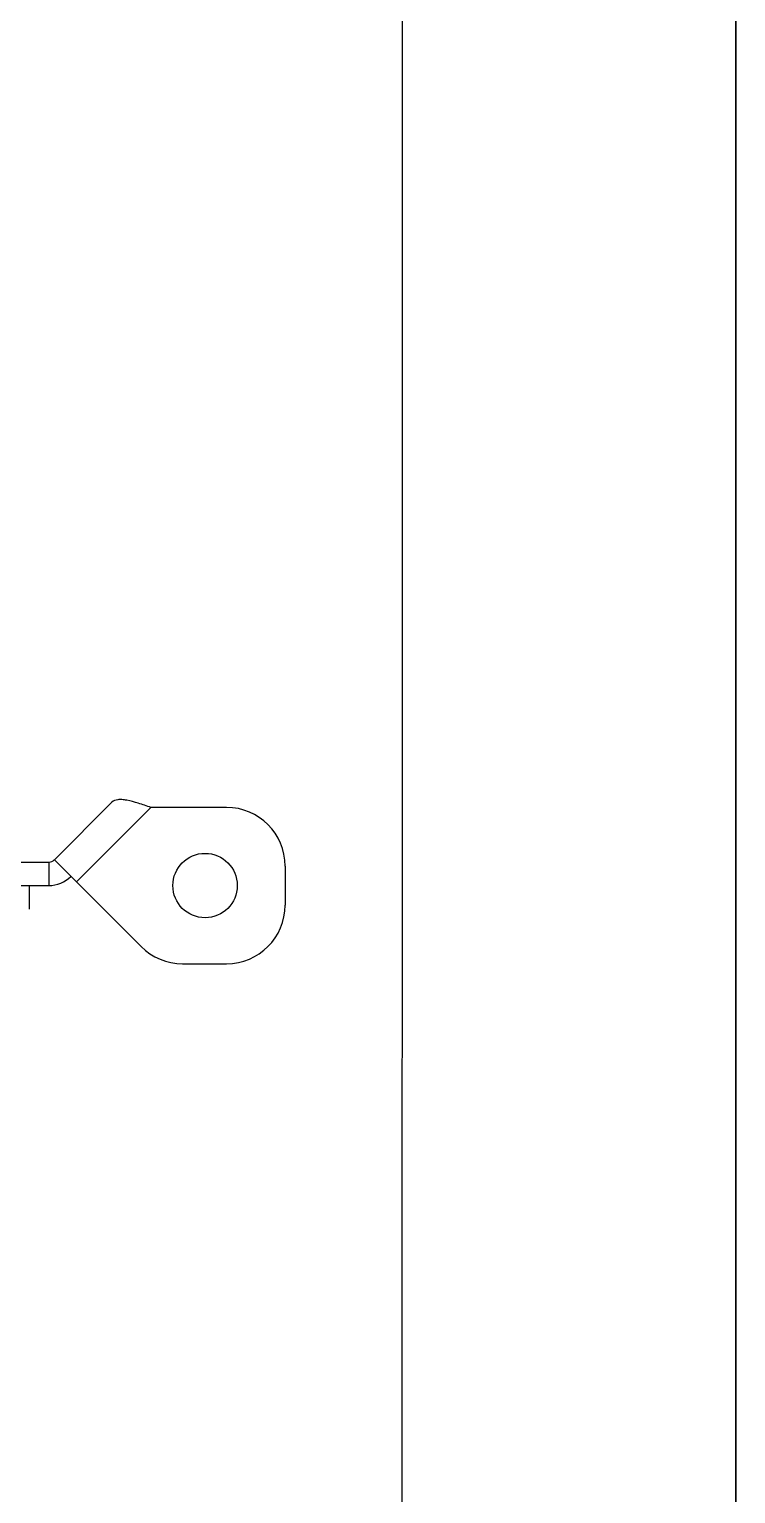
# Model space of a CAD drawing. Extents: x 27938 to 1507990, y 110129 to 923079.
# Drawn here: x 492001 to 494102, y 380267 to 384621 of the extents above; entities that cross this region are included whole.
import ezdxf

# ---------------------------------------------------------------- set-up
doc = ezdxf.new("R2010")
doc.units = 0
doc.header["$LTSCALE"] = 1000
doc.header["$MEASUREMENT"] = 0
doc.layers.add('A-文字', color=3, linetype='Continuous', lineweight=30)

msp = doc.modelspace()

# ---------------------------------------------------------------- linework, layer by layer
at = {"linetype": 'Continuous'}
for p, q in [((492246.7, 382322.5), (492075.6, 382151.4)), ((492362.8, 382307.2), (492141.3, 382085.7)), ((492587.6, 382307.2), (492362.8, 382307.2)), ((492075.6, 382151.4), (492333.3, 381893.6)), ((491536.4, 382144.6), (492059.1, 382144.6)), ((492059.1, 382144.6), (492059.1, 382074.9)), ((492761.9, 382133), (492761.9, 382016.8)), ((491670.4, 382074.9), (492059.1, 382074.9)), ((492001.1, 382074.9), (492001.1, 382005.2)), ((492456.5, 381842.6), (492587.6, 381842.6))]:
    msp.add_line(p, q, dxfattribs=at)
msp.add_lwpolyline([(474110.2, 387132.7), (493110.8, 387132.7), (493106.5, 372277.4), (474110.2, 372277.4)], close=True)
msp.add_circle((492523.8, 382074.9), 95.8, dxfattribs=at)
for centre, radius, start, end in [((492587.6, 382133), 174.2, 0, 90), ((492059.1, 382167.8), 23.2, 270, 315), ((492059.1, 382167.8), 92.9, 270, 315), ((492587.6, 382016.8), 174.2, 270, 0), ((492456.5, 382016.8), 174.2, 225, 270)]:
    msp.add_arc(centre, radius, start, end, dxfattribs=at)
msp.add_open_spline([(492362.8, 382307.2), (492350.3, 382311.5), (492326.7, 382319.6), (492298, 382327.7), (492277.4, 382330.6), (492262.1, 382330.7), (492251.2, 382327), (492246.7, 382322.5)], degree=3, knots=[0, 0, 0, 0, 0.328857, 0.618406, 0.739037, 0.8414, 1, 1, 1, 1], dxfattribs=at)
at = {"layer": 'A-文字'}
msp.add_lwpolyline([(423497.4, 391257), (494101.5, 391257), (494101.5, 333855.3), (423497.4, 333855.3)], close=True, dxfattribs=at)

doc.saveas('drawing.dxf')
